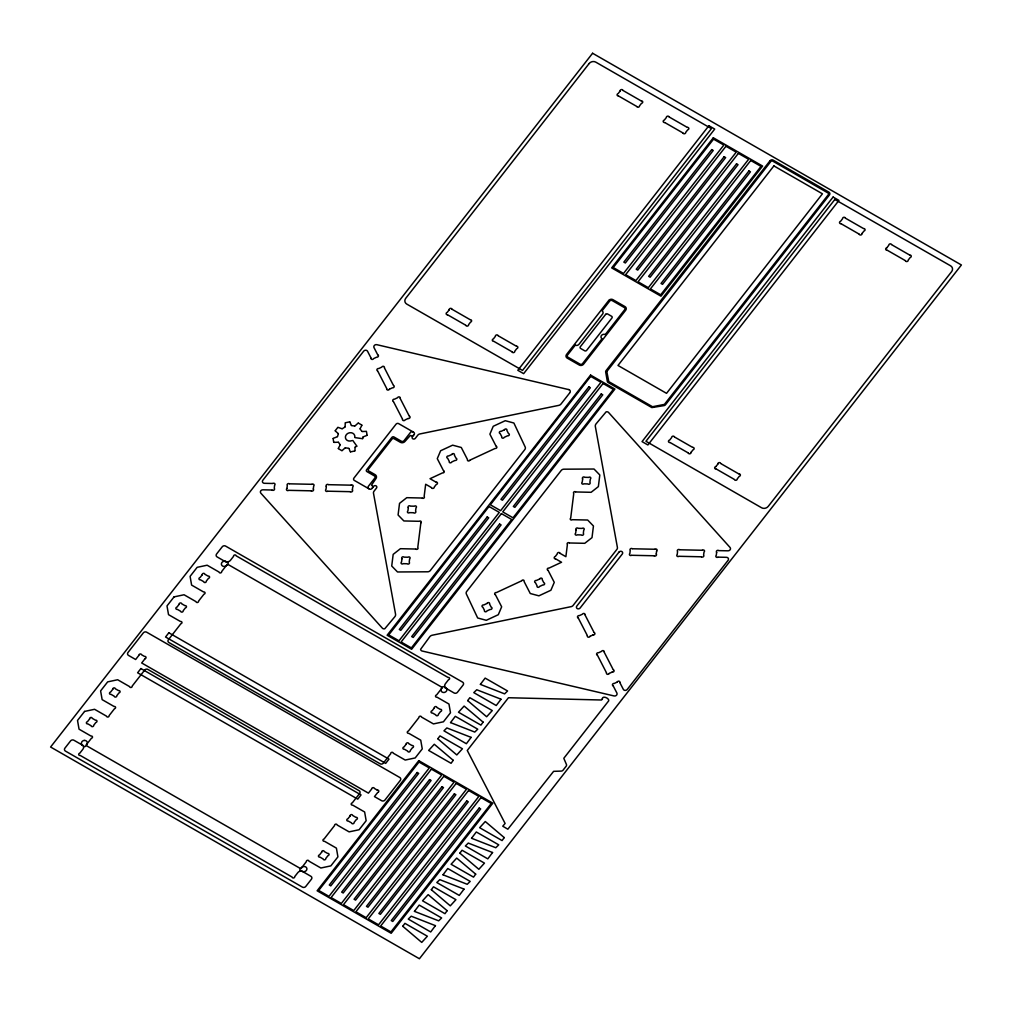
<?xml version="1.0" encoding="UTF-8"?>
<svg xmlns="http://www.w3.org/2000/svg" width="1012" height="1012" viewBox="0 0 1012 1012"><rect width="100%" height="100%" fill="white"/><g stroke="black" fill="none" stroke-linecap="round" stroke-linejoin="round"><path stroke-width="1.5" d="M345.117 426.811L345.256 422.953M354.934 450.783L355.073 447.253M286.94 488.48L287.294 485.608A1.467 1.265 -18 0 1 289.305 483.685M313.303 489.049L313.657 486.165A1.467 1.265 -18 0 0 312.139 484.179M326.345 486.456L325.99 489.34A1.455 1.252 -18 0 0 327.521 491.326M352.366 489.909L352.72 487.025A1.455 1.252 -18 0 0 351.202 485.039M420.84 522.951L417.779 547.454A1.303 1.126 -18 0 1 416.008 549.225M570.705 518.043L573.753 493.54A1.303 1.126 -18 0 1 575.524 491.769M656.244 553.994L656.598 551.11M716.648 552.4L716.281 555.284A1.455 1.252 -18 0 0 717.812 557.27M362.751 438.55L362.992 437.095M337.553 436.514L338.312 433.794M338.312 448.442L340.146 444.938M360.095 428.721L361.879 425.306M138.808 655.46L135.646 659.508L128.499 655.396A2.416 2.087 -18 0 1 127.993 652.487L143.312 632.892A2.416 2.087 -18 0 1 146.639 632.184L399.829 777.52A2.416 2.087 -18 0 1 400.284 780.404L384.965 800.011A2.416 2.087 -18 0 1 381.688 800.745L374.478 796.608L377.64 792.56M144.868 658.913L141.693 662.974L368.431 793.142L371.594 789.094M335.238 430.682L337.768 427.456M449.164 309.874L447.228 312.341A1.455 1.252 -18 0 0 447.367 314.821M620.103 91.067L618.18 93.534A1.455 1.252 -18 0 0 618.307 96.013M569.566 393.073L561.116 403.889A3.808 3.289 -18 0 1 558.624 405.407L419.79 433.971A3.036 2.619 -18 0 0 417.804 435.173L415.375 438.285A1.834 1.581 -18 0 1 412.845 438.816A1.834 1.581 -18 0 1 412.453 436.615L414.072 434.553A1.897 1.644 -18 0 0 413.668 432.25L398.665 423.636A1.897 1.644 -18 0 0 396.034 424.192L353.909 478.119A1.897 1.644 -18 0 0 354.314 480.409L369.329 489.024A1.897 1.644 -18 0 0 371.948 488.467L373.554 486.405A1.834 1.581 -18 0 1 376.084 485.874A1.834 1.581 -18 0 1 376.477 488.075L374.048 491.187A3.036 2.619 -18 0 0 373.491 493.211L395.553 614.145A3.808 3.289 -18 0 1 394.87 616.688L384.8 628.743A2.29 1.986 -18 0 1 383.978 628.857A2.416 2.087 -18 0 1 382.334 628.136L260.818 493.135A2.277 1.973 -18 0 1 262.867 489.808L271.975 490.01M691.082 452.313L693.005 449.859A1.455 1.252 -18 0 0 692.878 447.367M862.022 233.506L863.944 231.052A1.455 1.252 -18 0 0 863.818 228.56M715.901 466.57L717.824 464.103M886.841 247.763L888.764 245.296A1.455 1.252 -18 0 1 891.496 244.449M355.01 425.913L358.084 423.13M342.107 450.618L345.105 447.899M302.297 867.082L301.955 867.347A1.897 1.644 -18 0 1 299.337 867.904L87.399 746.236A1.897 1.644 -18 0 1 86.994 743.947L87.159 743.58A2.973 2.568 -18 0 0 84.287 740.43M342.296 428.696L344.94 427.064M355.25 447.013L356.73 446.267M389.405 389.228L392.378 387.836A1.455 1.252 -18 0 0 393.668 385.521M408.165 418.475L405.192 419.853A1.455 1.252 -18 0 1 402.472 419.411M469.884 460.169L495.159 448.417A1.303 1.126 -18 0 0 496.386 446.343M521.661 580.825L496.386 592.577A1.303 1.126 -18 0 0 495.159 594.651M590.034 636.32L593.007 634.941M609.161 673.473L612.133 672.094M617.244 682.05L614.271 683.442A1.455 1.252 -18 0 0 612.968 685.756M333.239 438.335L337.338 436.754M363.182 436.855L366.951 435.413M345.446 422.75L349.659 421.865M350.531 451.883L354.744 450.985M84.287 740.417L83.427 740.607A2.973 2.568 -18 0 0 81.972 744.731L82.238 745.009M362.182 431.542L366.243 431.352M333.947 442.396L338.223 442.193M272.785 483.483L264.385 483.306A2.277 1.973 -18 0 1 262.816 480.27L363.675 351.164A2.277 1.973 -18 0 1 367.546 351.253L370.949 357.843M289.546 483.825L311.848 484.305M328.609 484.685L350.911 485.165M575.765 491.958L591.122 492.3L598.358 486.62L599.812 474.982L594.019 469.024L563.874 469.188A3.036 2.619 -18 0 0 561.217 470.466L466.734 591.425A3.036 2.619 -18 0 0 466.368 594.019L477.664 617.978L486.291 620.293L498.296 614.714L501.661 606.82L495.45 594.778M288.749 490.339L311.051 490.82M327.799 491.2L350.101 491.68M422.13 498.018L406.773 497.676L399.538 503.356L398.083 514.994L403.877 520.952L419.234 521.294A1.303 1.126 -18 0 1 421.068 522.711M569.402 542.976L584.759 543.305L592.007 537.638L593.449 526L587.668 520.029L572.311 519.7A1.303 1.126 -18 0 1 570.464 518.283M632.487 548.77L654.789 549.25M679.849 549.782L702.151 550.262M718.899 550.629L728.02 550.819A2.277 1.973 -18 0 0 730.069 547.492L608.566 412.479A2.416 2.087 -18 0 0 606.909 411.77A2.29 1.986 -18 0 0 606.099 411.884L596.017 423.927A3.808 3.289 -18 0 0 595.334 426.482L617.396 547.403A3.036 2.619 -18 0 1 616.852 549.44L573.096 605.454A3.036 2.619 -18 0 1 571.11 606.656L432.263 635.22A3.808 3.289 -18 0 0 429.784 636.725L420.612 649.299A2.29 1.986 -18 0 0 420.714 649.78A2.416 2.087 -18 0 0 422.194 651.032L614.094 695.952A2.277 1.973 -18 0 0 616.903 693.056L613.221 685.908M415.768 549.035L400.41 548.694L393.175 554.374L391.72 566.012L397.514 571.97L427.659 571.793A3.036 2.619 -18 0 0 430.328 570.515L524.811 449.581A3.036 2.619 -18 0 0 525.177 446.988L513.881 423.016L505.254 420.701L493.249 426.28L489.884 434.173L496.095 446.216M631.678 555.284L653.98 555.765M679.039 556.296L701.341 556.79M718.09 557.144L726.502 557.321A2.277 1.973 -18 0 1 728.071 560.357L627.212 689.463A2.277 1.973 -18 0 1 623.341 689.374L619.939 682.784M351.556 425.597L354.693 426.001M354.959 437.614L362.549 438.689M345.421 447.81L348.71 448.316M568.693 389.595L376.793 344.675A2.277 1.973 -18 0 0 373.985 347.571L377.666 354.719M225.284 561.268L225.676 561.382A3.441 2.973 -18 0 0 230.407 560.37L233.57 556.334A1.303 1.126 -18 0 1 234.657 554.955A1.303 1.126 -18 0 1 236.125 555.803L448.126 677.496A1.303 1.126 -18 0 1 449.594 678.344A1.303 1.126 -18 0 1 448.518 679.722L445.369 683.77A3.441 2.973 -18 0 0 446.064 687.92L446.355 688.173A2.973 2.568 -18 0 1 444.875 692.297L444.015 692.499A2.973 2.568 -18 0 1 441.181 689.336L441.308 688.97A1.897 1.644 -18 0 0 440.903 686.68L228.965 565.012A1.897 1.644 -18 0 0 226.346 565.569L226.005 565.834A2.973 2.568 -18 0 1 221.514 564.759L221.388 564.013A2.973 2.568 -18 0 1 225.271 561.268M338.046 427.368L341.967 428.746M622.962 90.46L641.039 100.833M669.16 116.987L687.237 127.36M845.425 218.175L863.502 228.548M891.635 244.689L909.699 255.075M618.61 96.026L636.687 106.399M664.808 122.553L682.898 132.926M841.086 223.728L859.163 234.114M887.284 250.255L905.361 260.628M452.022 309.267L470.099 319.653M498.22 335.794L516.297 346.167M674.485 436.982L692.562 447.355M720.683 463.509L738.76 473.882M447.671 314.833L465.748 325.219M493.869 341.36L511.945 351.733M670.134 442.548L688.223 452.921M716.344 469.062L734.421 479.448M358.375 423.092L361.815 425.065M435.792 482.016L430.037 478.701L442.548 472.882A1.303 1.126 -18 0 0 443.775 470.808M560.117 553.387L565.885 556.689L567.39 544.557A1.303 1.126 -18 0 1 569.161 542.786M431.441 487.569L425.672 484.255L424.142 496.437A1.303 1.126 -18 0 1 422.371 498.208M555.778 558.953L561.546 562.255L548.997 568.111A1.303 1.126 -18 0 0 547.758 570.186M338.387 448.683L341.816 450.656M377.21 790.068L374.453 788.487A1.455 1.252 -18 0 0 371.632 788.816M335.263 430.935L338.236 433.528M360.12 428.999L361.916 431.416M352.758 440.435L356.793 446.039M338.489 442.32L340.121 444.66M602.216 698.9L601.558 700L508.454 697.736L467.266 750.461L505.102 823.464L502.762 826.209L507.847 829.207L553.615 771.334L561.015 771.106A2.277 1.973 -18 0 0 563.077 770.145L566.113 766.261A2.277 1.973 -18 0 0 566.353 764.262L563.798 758.304L608.756 700.747C609.464 698.191 601.874 695.029 602.317 699.14M585.05 614.98L594.057 632.475M604.177 652.133L613.196 669.628M578.32 618.104L587.339 635.587M597.459 655.257L606.466 672.752M548.061 570.3L554.272 582.355L550.895 590.249L538.903 595.828L530.263 593.513L524.064 581.47A1.303 1.126 -18 0 0 521.825 580.546M443.484 470.694L437.273 458.638L440.637 450.745L452.642 445.166L461.282 447.481L467.481 459.524A1.303 1.126 -18 0 0 469.72 460.447M384.421 367.875L393.428 385.382M400.208 398.513L409.215 416.008M377.691 370.999L386.698 388.494M393.491 401.637L402.498 419.132M349.912 421.979L351.316 425.432M348.95 448.48L350.291 451.769M366.458 431.504L367.103 435.185M333.1 438.563L333.732 442.244M449.138 309.887A1.455 1.252 -18 0 1 451.896 309.027M465.874 325.459A1.455 1.252 -18 0 0 468.632 324.599L470.529 322.145A1.455 1.252 -18 0 0 470.403 319.665M498.094 335.554A1.455 1.252 -18 0 0 495.336 336.401L493.439 338.856A1.455 1.252 -18 0 0 493.565 341.348M512.085 351.974A1.455 1.252 -18 0 0 514.842 351.126L516.74 348.672A1.455 1.252 -18 0 0 516.613 346.18M664.504 122.541A1.455 1.252 -18 0 1 664.365 120.036L666.301 117.594A1.455 1.252 -18 0 1 669.033 116.747M687.54 127.373A1.455 1.252 -18 0 1 687.679 129.878L685.756 132.319A1.455 1.252 -18 0 1 683.024 133.167M620.078 91.067A1.455 1.252 -18 0 1 622.835 90.22M641.342 100.846A1.455 1.252 -18 0 1 641.481 103.363L639.546 105.805A1.455 1.252 -18 0 1 636.814 106.639M739.076 473.894A1.455 1.252 -18 0 1 739.203 476.399L737.28 478.84A1.455 1.252 -18 0 1 734.548 479.688M716.028 469.062A1.455 1.252 -18 0 1 715.901 466.545M717.799 464.116A1.455 1.252 -18 0 1 720.557 463.256M691.107 452.313A1.455 1.252 -18 0 1 688.35 453.161M669.83 442.535A1.455 1.252 -18 0 1 669.704 440.018L671.626 437.589A1.455 1.252 -18 0 1 674.359 436.741M862.047 233.506A1.455 1.252 -18 0 1 859.289 234.354M845.298 217.934A1.455 1.252 -18 0 0 842.541 218.782L840.643 221.236A1.455 1.252 -18 0 0 840.77 223.728M905.487 260.881A1.455 1.252 -18 0 0 908.245 260.021L910.142 257.567A1.455 1.252 -18 0 0 910.016 255.075M886.967 250.242A1.455 1.252 -18 0 1 886.841 247.738M288.458 490.478A1.467 1.265 -18 0 1 286.915 488.467M313.328 489.036A1.467 1.265 -18 0 1 311.291 490.972M590.059 636.32A1.455 1.252 -18 0 1 587.302 635.865M578.08 617.952A1.455 1.252 -18 0 1 579.383 615.612L582.355 614.246A1.455 1.252 -18 0 1 585.075 614.701M594.31 632.614A1.455 1.252 -18 0 1 592.994 634.954M384.446 367.609A1.455 1.252 -18 0 0 381.701 367.154L378.754 368.532A1.455 1.252 -18 0 0 377.451 370.86M389.418 389.228A1.455 1.252 -18 0 1 386.673 388.772M400.246 398.235A1.455 1.252 -18 0 0 397.488 397.779L394.541 399.171A1.455 1.252 -18 0 0 393.251 401.486M409.468 416.16A1.455 1.252 -18 0 1 408.165 418.5M702.442 550.136A1.455 1.252 -18 0 1 703.985 552.147L703.606 555.006A1.455 1.252 -18 0 1 701.594 556.929M679.596 549.642A1.455 1.252 -18 0 0 677.572 551.578L677.23 554.449A1.455 1.252 -18 0 0 678.761 556.436M326.332 486.468A1.455 1.252 -18 0 1 328.356 484.546M352.378 489.897A1.455 1.252 -18 0 1 350.354 491.819M609.186 673.486A1.455 1.252 -18 0 1 606.441 673.031M597.207 655.106A1.455 1.252 -18 0 1 598.522 652.765L601.482 651.412A1.455 1.252 -18 0 1 604.215 651.854M613.436 669.767A1.455 1.252 -18 0 1 612.133 672.12M655.08 549.124A1.455 1.252 -18 0 1 656.611 551.123M632.234 548.63A1.455 1.252 -18 0 0 630.21 550.553L629.869 553.425A1.455 1.252 -18 0 0 631.387 555.411M656.257 553.981A1.455 1.252 -18 0 1 654.233 555.904M351.809 440.65A4.782 4.124 -18 0 1 345.509 438.158A4.782 4.124 -18 0 1 349.735 432.744A4.782 4.124 -18 0 1 354.82 436.792M413.63 435.122A1.847 1.594 -18 0 1 412.757 435.742L411.985 435.894A2.037 1.758 -18 0 1 410.935 435.641A1.278 1.113 -18 0 0 410.303 435.464L405.104 441.308A3.415 2.947 -18 0 1 400.372 442.307L393.579 438.424L392.314 438.689L368.241 469.479L368.33 470.744L375.11 474.653A3.415 2.947 -18 0 1 375.832 478.777L371.505 485.127A1.278 1.113 -18 0 0 371.935 485.57A2.037 1.758 -18 0 1 372.606 486.291L372.745 486.974A1.847 1.594 -18 0 1 372.391 487.898M302.31 867.107A2.973 2.568 -18 0 1 306.788 868.169L306.914 868.903A2.973 2.568 -18 0 1 303.031 871.648L302.626 871.534A3.441 2.973 -18 0 0 297.895 872.546L294.732 876.582A1.303 1.126 -18 0 1 293.657 877.961A1.303 1.126 -18 0 1 292.19 877.113L80.176 755.42A1.303 1.126 -18 0 1 78.708 754.572A1.303 1.126 -18 0 1 79.796 753.194L82.946 749.146A3.441 2.973 -18 0 0 82.238 744.996M716.622 552.413A1.455 1.252 -18 0 1 718.646 550.49M617.219 682.05A1.455 1.252 -18 0 1 619.976 682.505M559.99 553.134A1.455 1.252 -18 0 0 557.232 553.994L555.335 556.448A1.455 1.252 -18 0 0 555.462 558.94M436.109 482.016A1.455 1.252 -18 0 1 436.235 484.533L434.312 486.974A1.455 1.252 -18 0 1 431.567 487.809M413.06 431.909A1.897 1.644 -18 0 0 410.442 432.466L404.016 440.688A1.897 1.644 -18 0 1 401.397 441.245L393.972 436.982A1.518 1.316 -18 0 0 391.872 437.424L366.597 469.77A1.518 1.316 -18 0 0 366.913 471.605L374.351 475.868A1.897 1.644 -18 0 1 374.744 478.157L368.317 486.38A1.897 1.644 -18 0 0 368.722 488.669M272.228 490.15A1.455 1.252 -18 0 0 274.265 488.214L274.594 485.343A1.455 1.252 -18 0 0 273.076 483.356M370.911 358.122A1.455 1.252 -18 0 0 373.656 358.577L376.616 357.185A1.455 1.252 -18 0 0 377.919 354.87M568.719 389.531A2.467 2.125 -18 0 1 569.743 392.82M377.21 790.043A1.455 1.252 -18 0 1 377.931 792.421M145.159 658.774A1.455 1.252 -18 0 0 144.438 656.396L141.667 654.815A1.455 1.265 -18 0 0 138.846 655.181M414.452 911.369L438.664 920.831L441.637 917.96L419.208 905.082L414.452 911.369M435.438 925.626L430.695 931.963L408.266 919.086L411.226 916.202L435.438 925.664M443.016 874.811L467.228 884.286L470.188 881.401L447.759 868.524L443.016 874.773M450.555 722.606L474.767 732.068L477.74 729.184L455.299 716.306L450.555 722.568M464.002 889.08L439.79 879.656L436.817 882.527L459.246 895.405L463.989 889.194M471.137 737.381L466.38 743.719L443.952 730.841L446.861 727.944L471.137 737.381M471.567 838.265L495.779 847.727L498.752 844.843L476.31 831.978L471.567 838.227M480.396 684.403L504.608 693.865L507.581 690.981L485.14 678.103L480.409 684.327M492.553 852.521L487.809 858.859L465.368 845.981L468.278 843.085L492.553 852.521M500.978 699.178L476.766 689.754L473.793 692.638L496.234 705.516L500.965 699.305M402.763 926.271L421.738 942.4L427.355 936.226L404.926 923.349L402.763 926.271M437.842 738.823L456.804 754.952L462.433 748.779L439.992 735.901L437.867 738.697M431.327 889.725L450.289 905.841L455.919 899.681L433.478 886.803L431.327 889.725M453.237 760.316L451.074 763.301L428.645 750.423L434.274 744.263L453.237 760.316M447.127 910.699L444.976 913.684L422.535 900.806L428.165 894.633L447.127 910.699M467.683 700.62L486.645 716.749L492.275 710.576L469.834 697.698L467.683 700.62M459.878 853.167L478.853 869.295L484.47 863.122L462.041 850.244L459.878 853.167M483.091 722.113L480.928 725.111L458.487 712.233L464.116 706.06L483.091 722.113M475.691 874.14L473.527 877.126L451.099 864.261L456.716 858.087L475.691 874.14M504.242 837.594L502.078 840.58L479.65 827.702L485.279 821.529L504.242 837.594M606.808 371.543L608.781 381.613L652.525 406.735L664.416 404.395L828.524 194.43L828.575 193.305L772.485 160.971L771.144 161.085L606.808 371.543M408.329 507.695L407.912 510.984A1.303 1.126 -18 0 0 407.709 512.591A1.303 1.126 -18 0 0 409.518 512.629L413.566 512.73A1.303 1.126 -18 0 0 415.375 512.768A1.303 1.126 -18 0 0 415.578 511.149L415.983 507.86A1.303 1.126 -18 0 0 416.185 506.253A1.303 1.126 -18 0 0 414.376 506.202L410.341 506.114A1.303 1.126 -18 0 0 408.532 506.076A1.303 1.126 -18 0 0 408.329 507.695M401.966 558.713L401.549 562.002A1.303 1.126 -18 0 0 401.347 563.621A1.303 1.126 -18 0 0 403.155 563.659L407.203 563.747A1.303 1.126 -18 0 0 409.012 563.785A1.303 1.126 -18 0 0 409.215 562.166L409.62 558.89A1.303 1.126 -18 0 0 409.822 557.27A1.303 1.126 -18 0 0 408.013 557.232L403.978 557.144A1.303 1.126 -18 0 0 402.169 557.093A1.303 1.126 -18 0 0 401.966 558.713M576.081 529.883L575.651 533.172A1.303 1.126 -18 0 0 575.448 534.791A1.303 1.126 -18 0 0 577.257 534.829L581.293 534.931A1.303 1.126 -18 0 0 583.102 534.981A1.303 1.126 -18 0 0 583.317 533.362L583.734 530.086A1.303 1.126 -18 0 0 583.949 528.466A1.303 1.126 -18 0 0 582.14 528.416L578.092 528.315A1.303 1.126 -18 0 0 576.283 528.264A1.303 1.126 -18 0 0 576.081 529.883M582.659 478.866L582.242 482.155A1.303 1.126 -18 0 0 582.026 483.774A1.303 1.126 -18 0 0 583.835 483.812L587.883 483.926A1.303 1.126 -18 0 0 589.68 483.964A1.303 1.126 -18 0 0 589.895 482.357L590.325 479.068A1.303 1.126 -18 0 0 590.527 477.449A1.303 1.126 -18 0 0 588.718 477.411L584.683 477.297A1.303 1.126 -18 0 0 582.874 477.259A1.303 1.126 -18 0 0 582.659 478.866M592.589 53.256L50.6 747.02L419.411 958.743L961.4 264.98L592.589 53.256M589.136 63.554L405.761 298.274A4.82 4.162 -18 0 0 406.735 304.068L522.534 370.43L711.436 128.625L595.752 62.124A4.82 4.162 -18 0 0 589.136 63.554M84.578 711.423L77.519 720.455L79.05 729.184L91.017 736.053A1.303 1.126 -18 0 1 92.484 736.9A1.303 1.126 -18 0 1 91.409 738.279L86.007 745.186A1.303 1.126 -18 0 1 84.932 746.565A1.303 1.126 -18 0 1 83.465 745.73L73.889 740.227A2.416 2.087 -18 0 0 70.562 740.936L64.907 748.172A2.416 2.087 -18 0 0 65.426 751.081L302.449 887.144A2.416 2.087 -18 0 0 305.776 886.436L311.418 879.213A2.416 2.087 -18 0 0 310.912 876.303L301.348 870.801A1.303 1.126 -18 0 1 299.881 869.966A1.303 1.126 -18 0 1 300.956 868.587L306.358 861.667A1.303 1.126 -18 0 1 307.433 860.289A1.303 1.126 -18 0 1 308.9 861.123L320.867 868.005L330.861 865.88L337.919 856.848L336.401 848.119L324.435 841.25A1.303 1.126 -18 0 1 322.967 840.415A1.303 1.126 -18 0 1 324.042 839.037L334.592 825.526A1.303 1.126 -18 0 1 335.668 824.147A1.303 1.126 -18 0 1 337.135 824.995L349.102 831.864L359.096 829.751L366.154 820.707L364.636 811.991L352.657 805.109A1.303 1.126 -18 0 1 351.202 804.274A1.303 1.126 -18 0 1 352.277 802.895L359.627 793.471A2.277 1.973 -18 0 0 359.146 790.726L147.828 669.413A2.277 1.973 -18 0 0 144.678 670.083L132.18 686.085A1.303 1.126 -18 0 1 131.105 687.464A1.303 1.126 -18 0 1 129.637 686.629L117.658 679.748L107.664 681.873L100.605 690.905L102.136 699.634L114.103 706.502A1.303 1.126 -18 0 1 115.57 707.337A1.303 1.126 -18 0 1 114.495 708.729L109.094 715.636A1.303 1.126 -18 0 1 108.018 717.015A1.303 1.126 -18 0 1 106.551 716.18L94.571 709.298L84.578 711.423M174.064 596.878L167.005 605.922L168.523 614.651L180.503 621.52A1.303 1.126 -18 0 1 181.958 622.355A1.303 1.126 -18 0 1 180.882 623.734L168.384 639.748A2.277 1.973 -18 0 0 168.865 642.493L380.183 763.807A2.277 1.973 -18 0 0 383.333 763.137L390.695 753.725A1.303 1.126 -18 0 1 391.77 752.333A1.303 1.126 -18 0 1 393.238 753.181L405.205 760.05L415.198 757.937L422.257 748.905L420.739 740.177L408.759 733.308A1.303 1.126 -18 0 1 407.292 732.46A1.303 1.126 -18 0 1 408.367 731.081L418.917 717.584A1.303 1.126 -18 0 1 420.005 716.205A1.303 1.126 -18 0 1 421.46 717.04L433.44 723.909L443.433 721.796L450.492 712.764L448.961 704.036L436.994 697.167A1.303 1.126 -18 0 1 435.527 696.319A1.303 1.126 -18 0 1 436.602 694.94L442.004 688.033A1.303 1.126 -18 0 1 443.092 686.655A1.303 1.126 -18 0 1 444.546 687.49L454.122 692.98A2.416 2.087 -18 0 0 457.449 692.284L463.104 685.048A2.416 2.087 -18 0 0 462.598 682.139L225.575 546.075A2.416 2.087 -18 0 0 222.235 546.784L216.593 554.007A2.416 2.087 -18 0 0 217.099 556.916L226.675 562.419A1.303 1.126 -18 0 1 228.143 563.254A1.303 1.126 -18 0 1 227.055 564.633L221.653 571.552A1.303 1.126 -18 0 1 220.578 572.931A1.303 1.126 -18 0 1 219.111 572.084L207.144 565.215L197.15 567.327L190.092 576.372L191.61 585.088L203.589 591.969A1.303 1.126 -18 0 1 205.044 592.804A1.303 1.126 -18 0 1 203.969 594.183L198.567 601.103A1.303 1.126 -18 0 1 197.492 602.482A1.303 1.126 -18 0 1 196.024 601.647L184.057 594.765L174.064 596.878M89.663 718.862L87.475 721.67A1.303 1.126 -18 0 0 86.399 723.049A1.303 1.126 -18 0 0 87.854 723.884L91.156 725.781A1.303 1.126 -18 0 0 92.623 726.629A1.303 1.126 -18 0 0 93.711 725.25L95.9 722.442A1.303 1.126 -18 0 0 96.975 721.063A1.303 1.126 -18 0 0 95.507 720.215L92.206 718.318A1.303 1.126 -18 0 0 90.738 717.483A1.303 1.126 -18 0 0 89.663 718.862M179.137 604.328L176.948 607.137A1.303 1.126 -18 0 0 175.873 608.516A1.303 1.126 -18 0 0 177.34 609.35L180.642 611.248A1.303 1.126 -18 0 0 182.109 612.083A1.303 1.126 -18 0 0 183.185 610.704L185.373 607.908A1.303 1.126 -18 0 0 186.448 606.517A1.303 1.126 -18 0 0 184.981 605.682L181.692 603.784A1.303 1.126 -18 0 0 180.225 602.95A1.303 1.126 -18 0 0 179.137 604.328M112.762 689.286L110.574 692.094A1.303 1.126 -18 0 0 109.498 693.473A1.303 1.126 -18 0 0 110.966 694.321L114.255 696.218A1.303 1.126 -18 0 0 115.722 697.053A1.303 1.126 -18 0 0 116.81 695.674L118.999 692.866A1.303 1.126 -18 0 0 120.074 691.487A1.303 1.126 -18 0 0 118.606 690.652L115.305 688.755A1.303 1.126 -18 0 0 113.837 687.907A1.303 1.126 -18 0 0 112.762 689.286M202.248 574.753L200.047 577.561A1.303 1.126 -18 0 0 198.972 578.94A1.303 1.126 -18 0 0 200.439 579.787L203.741 581.672A1.303 1.126 -18 0 0 205.208 582.52A1.303 1.126 -18 0 0 206.284 581.141L208.472 578.333A1.303 1.126 -18 0 0 209.56 576.954A1.303 1.126 -18 0 0 208.092 576.106L204.791 574.221A1.303 1.126 -18 0 0 203.323 573.374A1.303 1.126 -18 0 0 202.248 574.753M140.908 668.552L137.607 672.778L357.742 799.138L361.044 794.926L140.908 668.552M168.852 632.778L165.551 637.003L385.686 763.377L388.987 759.152L168.852 632.778M708.881 125.728L517.815 370.303L523.647 373.656L714.712 129.081L708.881 125.728M713.321 137.771L611.678 267.889L660.95 296.174L762.593 166.057L713.321 137.771M713.561 139.137L613.247 267.547L623.518 273.455L723.846 145.045L713.561 139.137M711.74 149.599L623.835 262.121L625.353 262.981L713.245 150.472L711.74 149.599M725.958 146.259L625.644 274.669L635.915 280.564L736.23 152.154L725.958 146.259M608.693 300.526L566.568 354.453A3.036 2.619 -18 0 0 567.201 358.109L579.345 365.079A3.036 2.619 -18 0 0 583.544 364.193L625.669 310.267A3.036 2.619 -18 0 0 625.024 306.611L612.892 299.641A3.036 2.619 -18 0 0 608.693 300.526M575.271 345.13L567.555 355.01A1.809 1.556 -18 0 0 567.934 357.185L580.066 364.156A1.809 1.556 -18 0 0 582.558 363.624L602.013 338.729A2.758 2.378 -18 0 1 601.507 335.453A2.758 2.378 -18 0 1 605.227 334.605L624.682 309.71A1.809 1.556 -18 0 0 624.303 307.534L612.159 300.564A1.809 1.556 -18 0 0 609.667 301.095L602.051 310.848A2.758 2.378 -18 0 1 602.557 314.125L578.99 344.282A2.758 2.378 -18 0 1 575.271 345.13M724.137 156.721L636.232 269.23L637.75 270.103L725.642 157.581L724.137 156.721M605.619 314.39L580.344 346.736A1.429 1.227 -18 0 0 580.648 348.457L584.683 350.772A1.429 1.227 -18 0 0 586.656 350.354L611.918 318.008A1.429 1.227 -18 0 0 611.627 316.288L607.592 313.973A1.429 1.227 -18 0 0 605.619 314.39M738.355 153.369L638.041 281.779L648.312 287.686L748.627 159.276L738.355 153.369M736.534 163.83L648.629 276.352L650.134 277.212L738.039 164.703L736.534 163.83M750.74 160.491L650.425 288.901L660.709 294.796L761.024 166.385L750.74 160.491M748.918 170.952L661.026 283.461L662.531 284.334L750.436 171.812L748.918 170.952M590.578 375.085L387.128 635.232L411.618 649.287L614.916 389.063L590.578 375.085M489.024 506.493L388.709 634.903L398.981 640.798L499.295 512.388L489.024 506.493M590.679 376.375L490.352 504.786L500.636 510.68L600.964 382.283L590.679 376.375M487.202 516.955L399.297 629.464L400.803 630.337L488.707 517.815L487.202 516.955M588.857 386.85L500.94 499.359L502.458 500.219L590.363 387.71L588.857 386.85M770.005 160.781L606.099 370.569A2.277 1.973 -18 0 0 605.695 372.074L607.301 381.284A2.277 1.973 -18 0 0 608.199 382.523L651.867 407.583L664.087 405.597A2.277 1.973 -18 0 0 665.554 404.686L829.435 194.949A2.315 1.999 -18 0 0 828.967 192.191L773.155 160.124A2.277 1.973 -18 0 0 770.005 160.781M501.408 513.603L401.094 642.013L411.378 647.92L511.692 519.51L501.408 513.603M603.076 383.497L502.749 511.895L513.021 517.802L613.348 389.392L603.076 383.497M773.889 165.905L617.978 365.458L666.541 393.339L822.44 193.811L773.889 165.905M499.586 524.064L411.694 636.586L413.2 637.446L501.104 524.937L499.586 524.064M601.242 393.959L513.337 506.468L514.855 507.341L602.76 394.832L601.242 393.959M833.104 197.049L642.038 441.611L647.882 444.964L838.948 200.401L833.104 197.049M321.727 852.079L319.539 854.887A1.303 1.126 -18 0 0 318.464 856.266A1.303 1.126 -18 0 0 319.931 857.101L323.22 858.998A1.303 1.126 -18 0 0 324.688 859.846A1.303 1.126 -18 0 0 325.775 858.467L327.964 855.659A1.303 1.126 -18 0 0 329.039 854.28A1.303 1.126 -18 0 0 327.572 853.432L324.27 851.535A1.303 1.126 -18 0 0 322.803 850.7A1.303 1.126 -18 0 0 321.727 852.079M350.089 816.001L347.888 818.797A1.303 1.126 -18 0 0 346.812 820.188A1.303 1.126 -18 0 0 348.28 821.023L351.581 822.92A1.303 1.126 -18 0 0 353.049 823.755A1.303 1.126 -18 0 0 354.124 822.376L356.313 819.568A1.303 1.126 -18 0 0 357.4 818.189A1.303 1.126 -18 0 0 355.933 817.354L352.631 815.457A1.303 1.126 -18 0 0 351.164 814.622A1.303 1.126 -18 0 0 350.089 816.001M434.312 707.97L432.111 710.778A1.303 1.126 -18 0 0 431.036 712.157A1.303 1.126 -18 0 0 432.503 713.005L435.805 714.889A1.303 1.126 -18 0 0 437.273 715.737A1.303 1.126 -18 0 0 438.348 714.358L440.536 711.55A1.303 1.126 -18 0 0 441.624 710.171A1.303 1.126 -18 0 0 440.157 709.336L436.855 707.439A1.303 1.126 -18 0 0 435.388 706.591A1.303 1.126 -18 0 0 434.312 707.97M406.179 744.187L403.99 746.995A1.303 1.126 -18 0 0 402.915 748.374A1.303 1.126 -18 0 0 404.383 749.209L407.684 751.106A1.303 1.126 -18 0 0 409.152 751.954A1.303 1.126 -18 0 0 410.227 750.575L412.415 747.767A1.303 1.126 -18 0 0 413.491 746.388A1.303 1.126 -18 0 0 412.023 745.54L408.734 743.656A1.303 1.126 -18 0 0 407.267 742.808A1.303 1.126 -18 0 0 406.179 744.187M834.849 199.478L645.947 441.283L761.619 507.784A4.82 4.162 -18 0 0 768.247 506.354L951.609 271.633A4.82 4.162 -18 0 0 950.635 265.84L834.849 199.478M418.766 760.657L317.123 890.775L391.189 933.292L492.831 803.174L418.766 760.657M419.006 762.036L318.691 890.433L328.976 896.341L429.29 767.931L419.006 762.036M417.184 772.485L329.292 885.007L330.797 885.879L418.702 773.358L417.184 772.485M431.403 769.145L331.088 897.555L341.36 903.45L441.687 775.04L431.403 769.145M429.581 779.607L341.676 892.116L343.195 892.989L431.099 780.48L429.581 779.607M443.8 776.267L343.485 904.665L353.757 910.572L454.072 782.162L443.8 776.267M618.939 552.16L576.815 606.074A2.087 1.809 -18 0 0 577.257 608.591A2.087 1.809 -18 0 0 580.142 607.984L622.266 554.057A2.087 1.809 -18 0 0 621.823 551.54A2.087 1.809 -18 0 0 618.939 552.16M441.978 786.716L354.073 899.238L355.591 900.098L443.484 787.589L441.978 786.716M456.197 783.377L355.882 911.787L366.154 917.682L466.469 789.271L456.197 783.377M454.375 793.838L366.47 906.347L367.976 907.22L455.881 794.698L454.375 793.838M468.594 790.486L368.267 918.896L378.551 924.804L478.866 796.393L468.594 790.486M466.76 800.947L378.867 913.469L380.373 914.329L468.278 801.82L466.76 800.947M480.978 797.608L380.664 926.018L390.948 931.913L491.263 803.503L480.978 797.608M479.157 808.069L391.264 920.578L392.77 921.451L480.675 808.93L479.157 808.069M451.934 454.426L448.556 456.007A1.303 1.126 -18 0 0 446.887 456.791A1.303 1.126 -18 0 0 447.633 458.208L449.277 461.371A1.303 1.126 -18 0 0 450.011 462.788A1.303 1.126 -18 0 0 451.681 462.003L455.058 460.409A1.303 1.126 -18 0 0 456.728 459.638A1.303 1.126 -18 0 0 455.982 458.221L454.337 455.058A1.303 1.126 -18 0 0 453.604 453.642A1.303 1.126 -18 0 0 451.934 454.426M504.457 429.784L501.079 431.365A1.303 1.126 -18 0 0 499.409 432.149A1.303 1.126 -18 0 0 500.156 433.566L501.8 436.729A1.303 1.126 -18 0 0 502.547 438.145A1.303 1.126 -18 0 0 504.204 437.361L507.581 435.767A1.303 1.126 -18 0 0 509.251 434.996A1.303 1.126 -18 0 0 508.505 433.579L506.86 430.416A1.303 1.126 -18 0 0 506.126 428.999A1.303 1.126 -18 0 0 504.457 429.784M487.164 603.392L483.774 604.974A1.303 1.126 -18 0 0 482.104 605.745A1.303 1.126 -18 0 0 482.838 607.162L484.482 610.337A1.303 1.126 -18 0 0 485.216 611.754A1.303 1.126 -18 0 0 486.873 610.982L490.263 609.401A1.303 1.126 -18 0 0 491.933 608.629A1.303 1.126 -18 0 0 491.2 607.213L489.555 604.037A1.303 1.126 -18 0 0 488.834 602.621A1.303 1.126 -18 0 0 487.164 603.392M539.775 578.927L536.385 580.496A1.303 1.126 -18 0 0 534.728 581.28A1.303 1.126 -18 0 0 535.449 582.697L537.094 585.859A1.303 1.126 -18 0 0 537.827 587.289A1.303 1.126 -18 0 0 539.485 586.505L542.875 584.936A1.303 1.126 -18 0 0 544.545 584.152A1.303 1.126 -18 0 0 543.811 582.735L542.179 579.572A1.303 1.126 -18 0 0 541.445 578.143A1.303 1.126 -18 0 0 539.775 578.927"/></g></svg>
